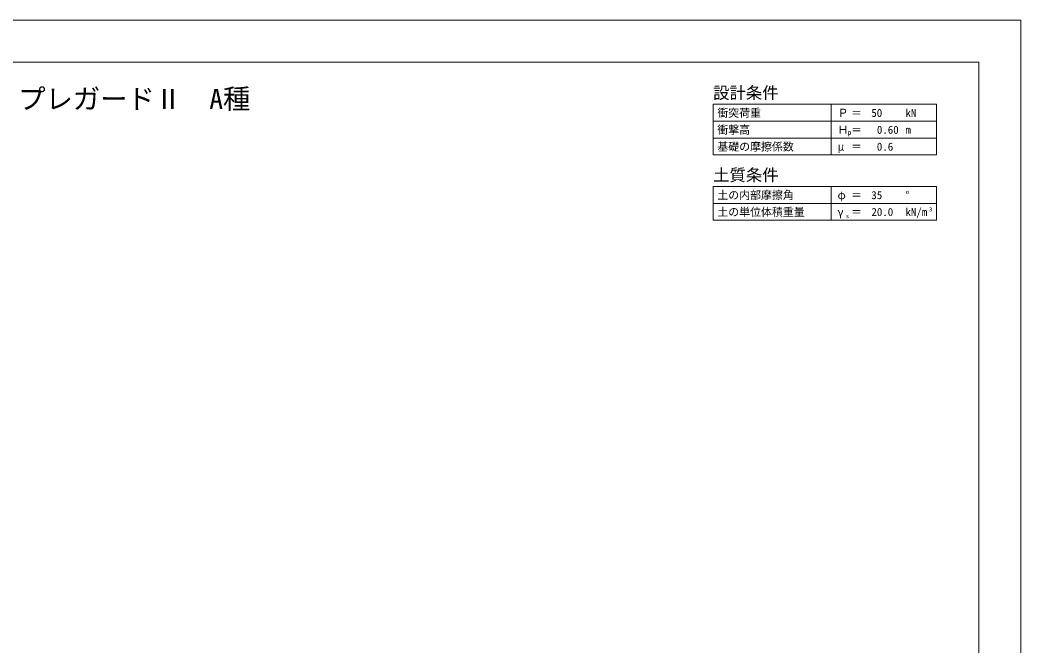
# Model space of a CAD drawing. Units: millimetres at full size, sheet at 1:15; details may follow other scales. Extents: x 0 to 12615, y 0 to 8910.
# Drawn here: x 5495 to 12615, y 4455 to 8910 of the extents above; entities that cross this region are included whole.
import ezdxf
from ezdxf.enums import TextEntityAlignment as Align

# ---------------------------------------------------------------- set-up
doc = ezdxf.new("R2010")
doc.units = ezdxf.units.MM
doc.header["$LTSCALE"] = 15
for name, color, linetype, lineweight in [('D-TTL', 2, 'Continuous', 13), ('D-TTL-FRAM', 2, 'Continuous', 13), ('D-TTL-LINE', 7, 'Continuous', 13), ('D-TTL-TXT', 7, 'Continuous', 13)]:
    doc.layers.add(name, color=color, linetype=linetype, lineweight=lineweight)
doc.styles.add('ＭＳ ゴシック', font='')
doc.styles.get('ＭＳ ゴシック').set_extended_font_data('MS Gothic')

msp = doc.modelspace()

# ---------------------------------------------------------------- linework, layer by layer
at = {"layer": 'D-TTL'}
for points in [[(0.02, 0), (12615.02, 0), (12615.02, 8910), (0.02, 8910)], [(300.02, 300), (12315.02, 300), (12315.02, 8610), (300.02, 8610)]]:
    msp.add_lwpolyline(points, close=True, dxfattribs=at)
at = {"layer": 'D-TTL-FRAM'}
for p, q in [((12015.02, 8310), (10425.02, 8310)), ((10425.02, 8310), (10425.02, 7950)), ((12015.02, 8310), (12015.02, 7950)), ((12015.02, 7950), (10425.02, 7950)), ((12015.02, 7725), (10425.02, 7725)), ((10425.02, 7725), (10425.02, 7485)), ((12015.02, 7725), (12015.02, 7485)), ((12015.02, 7485), (10425.02, 7485))]:
    msp.add_line(p, q, dxfattribs=at)
at = {"layer": 'D-TTL-LINE'}
for p, q in [((11265.02, 8310), (11265.02, 7950)), ((12015.02, 8190), (10425.02, 8190)), ((12015.02, 8070), (10425.02, 8070)), ((11265.02, 7725), (11265.02, 7485)), ((12015.02, 7605), (10425.02, 7605))]:
    msp.add_line(p, q, dxfattribs=at)

# ---------------------------------------------------------------- texts
at = {"layer": 'D-TTL-TXT', "style": 'ＭＳ ゴシック'}
msp.add_text('プレガードⅡ\u3000A種', height=142.4, dxfattribs=at).set_placement((6307.52, 8235), align=Align.BOTTOM_CENTER)
for s, height, p in [('設計条件', 85.45, (10425.02, 8323.61)), ('衝突荷重', 56.96, (10455.02, 8203.08)), ('Ｐ', 56.96, (11310.02, 8203.08)), ('＝', 56.96, (11406.02, 8203.08)), ('kN', 56.96, (11793.02, 8203.08)), ('衝撃高', 56.96, (10455.02, 8083.08)), ('Ｈ', 56.96, (11310.02, 8083.08)), ('p', 37.98, (11379.28, 8080.82)), ('＝', 56.96, (11406.02, 8083.08)), ('m', 56.96, (11793.02, 8083.08)), ('基礎の摩擦係数', 56.96, (10455.02, 7963.08)), ('μ', 56.96, (11310.02, 7963.08)), ('＝', 56.96, (11406.02, 7963.08)), ('土質条件', 85.45, (10425.02, 7738.61)), ('土の内部摩擦角', 56.96, (10455.02, 7618.08)), ('°', 56.96, (11793.02, 7618.08)), ('φ', 56.96, (11310.02, 7618.08)), ('＝', 56.96, (11406.02, 7618.08)), ('土の単位体積重量', 56.96, (10455.02, 7498.08)), ('γ', 56.96, (11310.02, 7498.08)), ('＝', 56.96, (11406.02, 7498.08)), ('kN/m', 56.96, (11793.02, 7498.08)), ('3', 28.48, (11961.02, 7539.54)), ('s', 28.48, (11370.02, 7491.54))]:
    msp.add_text(s, height=height, dxfattribs=at).set_placement(p, align=Align.BOTTOM_LEFT)
for s, p in [('50', (11628.02, 8203.08)), ('0.60', (11745.01, 8083.08)), ('0.6', (11706.02, 7963.08)), ('35', (11628.02, 7618.08)), ('20.0', (11706.02, 7498.08))]:
    msp.add_text(s, height=56.96, dxfattribs=at).set_placement(p, align=Align.BOTTOM_RIGHT)

doc.saveas('drawing.dxf')
